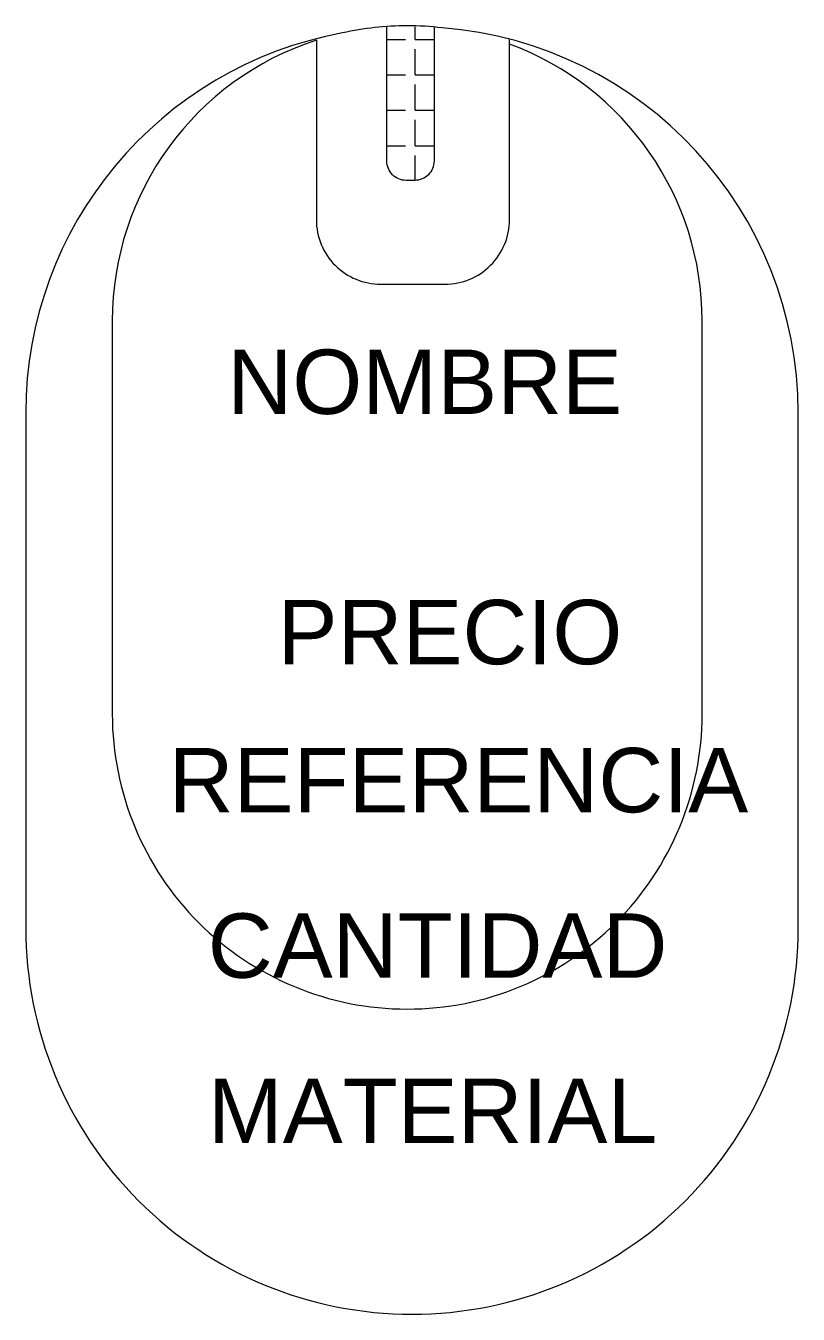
# Model space of a CAD drawing. Header units: inches. Extents: x 0 to 6, y 0 to 10.
import ezdxf

# ---------------------------------------------------------------- set-up
doc = ezdxf.new("R2010")
doc.units = ezdxf.units.IN
doc.header["$MEASUREMENT"] = 0
doc.styles.get("Standard").update_dxf_attribs({"font": 'arial.ttf'})

msp = doc.modelspace()

# ---------------------------------------------------------------- hatches: boundary and pattern name
h = msp.add_hatch()
h.set_pattern_fill('ANGLE', color=256)
h.set_pattern_definition([(0, (0, 0), (0, 0.275), [0.2, -0.075]), (90, (0, 0), (-0.275, 2e-17), [0.2, -0.075])])
edge = h.paths.add_edge_path()
edge.add_line((3.171, 9.997), (3.171, 8.956))
edge.add_arc((3.021, 8.956), 0.15, -90, 0, ccw=False)
edge.add_line((3.021, 8.806), (2.955, 8.806))
edge.add_arc((2.955, 8.956), 0.15, 180, 270, ccw=False)
edge.add_line((2.805, 8.956), (2.805, 10.001))

# ---------------------------------------------------------------- linework, layer by layer
for points in [[(3.234, 9.991, 0.029603), (2.963, 10.007), (2.963, 10.007, 0.055309), (2.461, 9.951)], [(2.461, 9.951, 0.362241), (0, 7), (0, 3, 0.414214), (3, 0), (3, 0, 0.414214), (6, 3), (6, 7, 0.391544), (3.234, 9.991, 0.391544)], [(3.171, 9.997), (3.171, 8.956, -0.414214), (3.021, 8.806), (2.955, 8.806, -0.414214), (2.805, 8.956), (2.805, 10.001)], [(2.257, 9.895, 0.325191), (0.672, 7.716), (0.672, 4.661, 0.414214), (2.963, 2.37), (2.963, 2.37, 0.414214), (5.254, 4.661), (5.254, 7.716, 0.313942), (3.757, 9.865, 0.313942)], [(2.257, 9.895), (2.257, 8.5, 0.414214), (2.757, 8), (3.257, 8, 0.414214), (3.757, 8.5), (3.757, 9.903)]]:
    msp.add_lwpolyline(points, format="xyb")

# ---------------------------------------------------------------- texts
msp.add_attdef('NOMBRE', (1.566, 6.992), 'Mouse', height=0.5)
for tag, p, s, flags in [('PRECIO', (1.956, 5.048), '20000', 9), ('REFERENCIA', (1.11, 3.898), 'Logitech', 5), ('CANTIDAD', (1.414, 2.613), '1', 3), ('MATERIAL', (1.414, 1.329), 'Polimero', 1)]:
    msp.add_attdef(tag, p, s, height=0.5, dxfattribs=dict(flags=flags))

doc.saveas('drawing.dxf')
